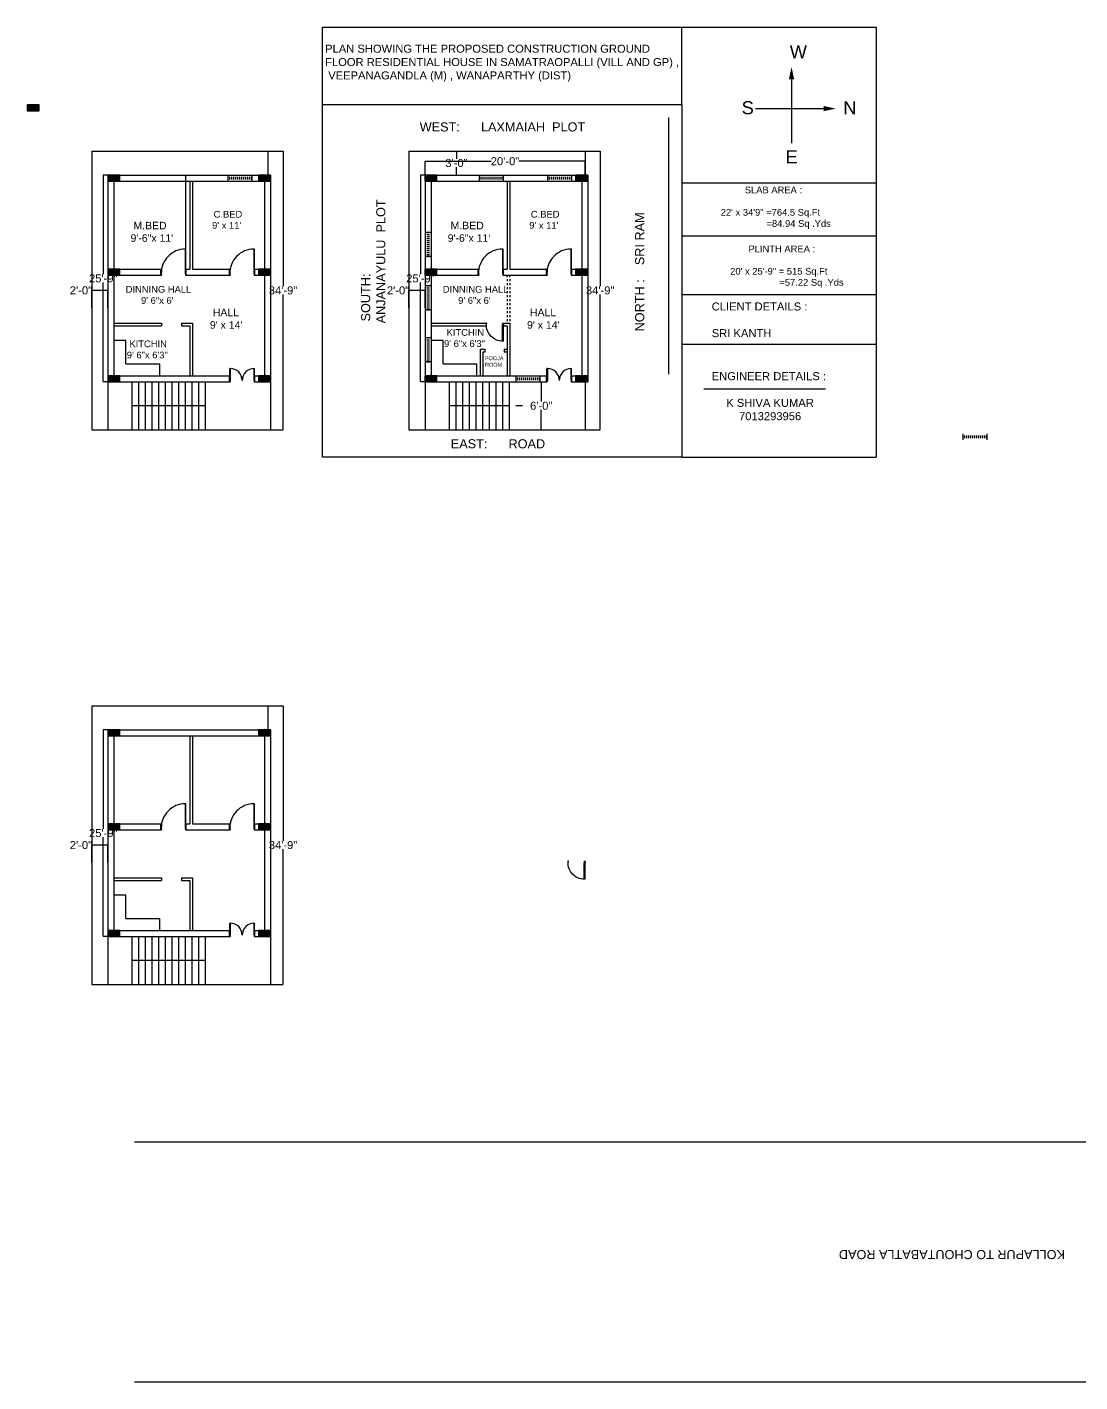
# Model space of a CAD drawing. Header units: inches. Extents: x -7493 to 22571, y -4428 to 5732.
# Drawn here: x -7493 to -5914, y -1029 to 1002 of the extents above; entities that cross this region are included whole.
import ezdxf

# ---------------------------------------------------------------- set-up
doc = ezdxf.new("R2010")
doc.units = ezdxf.units.IN
doc.header["$MEASUREMENT"] = 0
doc.styles.get("Standard").update_dxf_attribs({"font": 'arial.ttf'})
doc.dimstyles.get("Standard").update_dxf_attribs({"dimtxt": 12, "dimasz": 0.18, "dimexe": 0, "dimexo": 0.0625, "dimgap": 0.09, "dimtad": 0, "dimtih": 1, "dimtoh": 1, "dimdec": 0, "dimrnd": 3, "dimzin": 3, "dimdsep": 46, "dimlunit": 3, "dimtxsty": 'Standard', "dimcen": 0.09, "dimclrd": 4, "dimclrt": 1, "dimadec": 0, "dimazin": 0, "dimtfac": 1, "dimtdec": 0, "dimtofl": 0, "dimtmove": 0, "dimatfit": 3, "dimfxl": 1, "dimtolj": 1, "dimtzin": 0, "dimarcsym": 0})

# ---------------------------------------------------------------- blocks, each defined once
blk = doc.blocks.new('*D35')
at = {"color": 4, "lineweight": -2, "transparency": 16777216}
for p, q in [((-6920.5, 607.5), (-6920.7, 607.5)), ((-6896.7, 607.5), (-6920.4, 607.5))]:
    blk.add_line(p, q, dxfattribs=at)
at = {"color": 0, "lineweight": -2, "transparency": 16777216}
for p, q in [((-6920.5, 581.4), (-6920.5, 607.5)), ((-6896.5, 581.4), (-6896.5, 607.5))]:
    blk.add_line(p, q, dxfattribs=at)
at = {"color": 4, "transparency": 16777216}
for points in [[(-6920.4, 607.5), (-6920.4, 607.4), (-6920.5, 607.5)], [(-6896.7, 607.5), (-6896.7, 607.4), (-6896.5, 607.5)]]:
    blk.add_solid(points, dxfattribs=at)
at = {"layer": 'Defpoints', "color": 0, "transparency": 16777216}
for p in [(-6920.5, 607.5), (-6920.5, 581.3), (-6896.5, 581.3)]:
    blk.add_point(p, dxfattribs=at)
at = {"color": 1, "transparency": 16777216, "insert": (-6936.9, 607.5), "char_height": 12, "attachment_point": 5}
blk.add_mtext('\\A1;2\'-0"', dxfattribs=at)
blk = doc.blocks.new('2')
at = {"color": 4}
for p, q in [((5142.7, -693.2), (5124.7, -693.2)), ((5124.7, -693.7), (5124.7, -693.2)), ((5142.7, -693.7), (5124.7, -693.7)), ((5144.7, -692.7), (5142.7, -692.7)), ((5142.7, -692.7), (5142.7, -693.2)), ((5142.7, -693.2), (5143.7, -693.2)), ((5143.7, -693.2), (5143.7, -693.7)), ((5143.7, -693.7), (5144.7, -693.7)), ((5144.7, -693.7), (5144.7, -692.7)), ((5142.7, -729.6), (5124.7, -729.6)), ((5124.7, -729.6), (5124.7, -730.2)), ((5142.7, -730.2), (5124.7, -730.2)), ((5142.7, -730.7), (5142.7, -730.2)), ((5142.7, -730.2), (5143.7, -730.2)), ((5142.7, -730.2), (5143.2, -730.2)), ((5144.7, -730.7), (5142.7, -730.7)), ((5143.7, -730.2), (5143.7, -729.7)), ((5143.7, -729.7), (5144.7, -729.7)), ((5144.7, -729.7), (5144.7, -730.7))]:
    blk.add_line(p, q, dxfattribs=at)
for points in [[(5124.7, -693.7), (5142.7, -693.7), (5142.7, -693.2), (5124.7, -693.2)], [(5124.7, -729.6), (5142.7, -729.6), (5142.7, -730.2), (5124.7, -730.2)]]:
    blk.add_lwpolyline(points, dxfattribs=at)
for centre, start, end in [((5142.7, -693.7), 180, 270), ((5142.7, -729.6), 90, 180)]:
    blk.add_arc(centre, 18, start, end, dxfattribs=at)
blk = doc.blocks.new('new block')
at = {"color": 4}
for p, q in [((5074.4, -488.4), (5072.4, -488.4)), ((5072.4, -488.4), (5072.4, -488.9)), ((5072.4, -488.9), (5073.4, -488.9)), ((5073.4, -488.9), (5073.4, -489.4)), ((5073.4, -489.4), (5074.4, -489.4)), ((5074.4, -489.4), (5074.4, -488.4)), ((5072.4, -526.4), (5072.4, -525.9)), ((5072.4, -525.9), (5073.4, -525.9)), ((5074.4, -526.4), (5072.4, -526.4)), ((5073.4, -525.9), (5073.4, -525.4)), ((5073.4, -525.4), (5074.4, -525.4)), ((5074.4, -525.4), (5074.4, -526.4))]:
    blk.add_line(p, q, dxfattribs=at)
blk.add_lwpolyline([(5072.4, -488.9), (5035.4, -488.9), (5035.4, -489.9), (5072.4, -489.9)], close=True, dxfattribs=at)
blk.add_arc((5071.4, -489.9), 36, 179.9779, 271.5918, dxfattribs=at)
blk = doc.blocks.new('*D36')
at = {"color": 0, "lineweight": -2, "transparency": 16777216}
for p, q in [((-6896.6, 780.5), (-6903.4, 780.5)), ((-6896.6, 470.5), (-6903.4, 470.5))]:
    blk.add_line(p, q, dxfattribs=at)
at = {"color": 4, "lineweight": -2, "transparency": 16777216}
for p, q in [((-6903.4, 780.3), (-6903.4, 631.7)), ((-6903.4, 470.7), (-6903.4, 619.3))]:
    blk.add_line(p, q, dxfattribs=at)
at = {"color": 4, "transparency": 16777216}
for points in [[(-6903.5, 780.3), (-6903.4, 780.3), (-6903.4, 780.5)], [(-6903.5, 470.7), (-6903.4, 470.7), (-6903.4, 470.5)]]:
    blk.add_solid(points, dxfattribs=at)
at = {"layer": 'Defpoints', "color": 0, "transparency": 16777216}
for p in [(-6896.5, 780.5), (-6903.4, 470.5), (-6896.5, 470.5)]:
    blk.add_point(p, dxfattribs=at)
at = {"color": 1, "transparency": 16777216, "insert": (-6903.4, 625.5), "char_height": 12, "attachment_point": 5}
blk.add_mtext('\\A1;25\'-9"', dxfattribs=at)
blk = doc.blocks.new('column')
at = {"true_color": 0x991b1e}
h = blk.add_hatch(color=244, dxfattribs=at)
h.dxf.hatch_style = 1
h.paths.add_polyline_path([(133, 336.4), (124, 336.4), (124, 318.4), (133, 318.4)])
blk.add_lwpolyline([(133, 318.4), (133, 336.4), (124, 336.4), (124, 318.4)], close=True)
blk = doc.blocks.new('*D37')
at = {"color": 0, "lineweight": -2, "transparency": 16777216}
for p, q in [((-6656.5, 816.5), (-6633.8, 816.5)), ((-6656.5, 398.5), (-6633.8, 398.5))]:
    blk.add_line(p, q, dxfattribs=at)
at = {"color": 4, "lineweight": -2, "transparency": 16777216}
for p, q in [((-6633.8, 816.3), (-6633.8, 613.7)), ((-6633.8, 398.7), (-6633.8, 601.3))]:
    blk.add_line(p, q, dxfattribs=at)
at = {"color": 4, "transparency": 16777216}
for points in [[(-6633.8, 816.3), (-6633.8, 816.3), (-6633.8, 816.5)], [(-6633.8, 398.7), (-6633.8, 398.7), (-6633.8, 398.5)]]:
    blk.add_solid(points, dxfattribs=at)
at = {"layer": 'Defpoints', "color": 0, "transparency": 16777216}
for p in [(-6656.5, 816.5), (-6656.5, 398.5), (-6633.8, 398.5)]:
    blk.add_point(p, dxfattribs=at)
at = {"color": 1, "transparency": 16777216, "insert": (-6633.8, 607.5), "char_height": 12, "attachment_point": 5}
blk.add_mtext('\\A1;34\'-9"', dxfattribs=at)
blk = doc.blocks.new('*D38')
at = {"color": 4, "lineweight": -2, "transparency": 16777216}
for p, q in [((-7396.2, 607.5), (-7396.3, 607.5)), ((-7372.3, 607.5), (-7396, 607.5))]:
    blk.add_line(p, q, dxfattribs=at)
at = {"color": 0, "lineweight": -2, "transparency": 16777216}
for p, q in [((-7396.2, 581.4), (-7396.2, 607.5)), ((-7372.2, 581.4), (-7372.2, 607.5))]:
    blk.add_line(p, q, dxfattribs=at)
at = {"color": 4, "transparency": 16777216}
for points in [[(-7396, 607.5), (-7396, 607.4), (-7396.2, 607.5)], [(-7372.3, 607.5), (-7372.3, 607.4), (-7372.2, 607.5)]]:
    blk.add_solid(points, dxfattribs=at)
at = {"layer": 'Defpoints', "color": 0, "transparency": 16777216}
for p in [(-7396.2, 607.5), (-7396.2, 581.3), (-7372.2, 581.3)]:
    blk.add_point(p, dxfattribs=at)
at = {"color": 1, "transparency": 16777216, "insert": (-7412.5, 607.5), "char_height": 12, "attachment_point": 5}
blk.add_mtext('\\A1;2\'-0"', dxfattribs=at)
blk = doc.blocks.new('*D39')
at = {"color": 0, "lineweight": -2, "transparency": 16777216}
for p, q in [((-7372.2, 780.5), (-7379, 780.5)), ((-7372.2, 470.5), (-7379, 470.5))]:
    blk.add_line(p, q, dxfattribs=at)
at = {"color": 4, "lineweight": -2, "transparency": 16777216}
for p, q in [((-7379, 780.3), (-7379, 631.7)), ((-7379, 470.7), (-7379, 619.3))]:
    blk.add_line(p, q, dxfattribs=at)
at = {"color": 4, "transparency": 16777216}
for points in [[(-7379.1, 780.3), (-7379, 780.3), (-7379, 780.5)], [(-7379.1, 470.7), (-7379, 470.7), (-7379, 470.5)]]:
    blk.add_solid(points, dxfattribs=at)
at = {"layer": 'Defpoints', "color": 0, "transparency": 16777216}
for p in [(-7372.2, 780.5), (-7379, 470.5), (-7372.2, 470.5)]:
    blk.add_point(p, dxfattribs=at)
at = {"color": 1, "transparency": 16777216, "insert": (-7379, 625.5), "char_height": 12, "attachment_point": 5}
blk.add_mtext('\\A1;25\'-9"', dxfattribs=at)
blk = doc.blocks.new('*D40')
at = {"color": 0, "lineweight": -2, "transparency": 16777216}
for p, q in [((-7132.1, 816.5), (-7109.4, 816.5)), ((-7132.1, 398.5), (-7109.4, 398.5))]:
    blk.add_line(p, q, dxfattribs=at)
at = {"color": 4, "lineweight": -2, "transparency": 16777216}
for p, q in [((-7109.4, 816.3), (-7109.4, 613.7)), ((-7109.4, 398.7), (-7109.4, 601.3))]:
    blk.add_line(p, q, dxfattribs=at)
at = {"color": 4, "transparency": 16777216}
for points in [[(-7109.5, 816.3), (-7109.4, 816.3), (-7109.4, 816.5)], [(-7109.5, 398.7), (-7109.4, 398.7), (-7109.4, 398.5)]]:
    blk.add_solid(points, dxfattribs=at)
at = {"layer": 'Defpoints', "color": 0, "transparency": 16777216}
for p in [(-7132.2, 816.5), (-7132.2, 398.5), (-7109.4, 398.5)]:
    blk.add_point(p, dxfattribs=at)
at = {"color": 1, "transparency": 16777216, "insert": (-7109.4, 607.5), "char_height": 12, "attachment_point": 5}
blk.add_mtext('\\A1;34\'-9"', dxfattribs=at)
blk = doc.blocks.new('*D41')
at = {"color": 4, "lineweight": -2, "transparency": 16777216}
for p, q in [((-7396.2, -224.4), (-7396.3, -224.4)), ((-7372.3, -224.4), (-7396, -224.4))]:
    blk.add_line(p, q, dxfattribs=at)
at = {"color": 0, "lineweight": -2, "transparency": 16777216}
for p, q in [((-7396.2, -250.5), (-7396.2, -224.4)), ((-7372.2, -250.5), (-7372.2, -224.4))]:
    blk.add_line(p, q, dxfattribs=at)
at = {"color": 4, "transparency": 16777216}
for points in [[(-7396, -224.4), (-7396, -224.4), (-7396.2, -224.4)], [(-7372.3, -224.4), (-7372.3, -224.4), (-7372.2, -224.4)]]:
    blk.add_solid(points, dxfattribs=at)
at = {"layer": 'Defpoints', "color": 0, "transparency": 16777216}
for p in [(-7396.2, -224.4), (-7396.2, -250.5), (-7372.2, -250.5)]:
    blk.add_point(p, dxfattribs=at)
at = {"color": 1, "transparency": 16777216, "insert": (-7412.5, -224.4), "char_height": 12, "attachment_point": 5}
blk.add_mtext('\\A1;2\'-0"', dxfattribs=at)
blk = doc.blocks.new('*D42')
at = {"color": 0, "lineweight": -2, "transparency": 16777216}
for p, q in [((-7372.2, -51.4), (-7379, -51.4)), ((-7372.2, -361.4), (-7379, -361.4))]:
    blk.add_line(p, q, dxfattribs=at)
at = {"color": 4, "lineweight": -2, "transparency": 16777216}
for p, q in [((-7379, -51.6), (-7379, -200.2)), ((-7379, -361.2), (-7379, -212.6))]:
    blk.add_line(p, q, dxfattribs=at)
at = {"color": 4, "transparency": 16777216}
for points in [[(-7379.1, -51.6), (-7379, -51.6), (-7379, -51.4)], [(-7379.1, -361.2), (-7379, -361.2), (-7379, -361.4)]]:
    blk.add_solid(points, dxfattribs=at)
at = {"layer": 'Defpoints', "color": 0, "transparency": 16777216}
for p in [(-7372.2, -51.4), (-7379, -361.4), (-7372.2, -361.4)]:
    blk.add_point(p, dxfattribs=at)
at = {"color": 1, "transparency": 16777216, "insert": (-7379, -206.4), "char_height": 12, "attachment_point": 5}
blk.add_mtext('\\A1;25\'-9"', dxfattribs=at)
blk = doc.blocks.new('*D43')
at = {"color": 0, "lineweight": -2, "transparency": 16777216}
for p, q in [((-7132.1, -15.4), (-7109.4, -15.4)), ((-7132.1, -433.4), (-7109.4, -433.4))]:
    blk.add_line(p, q, dxfattribs=at)
at = {"color": 4, "lineweight": -2, "transparency": 16777216}
for p, q in [((-7109.4, -15.6), (-7109.4, -218.2)), ((-7109.4, -433.2), (-7109.4, -230.6))]:
    blk.add_line(p, q, dxfattribs=at)
at = {"color": 4, "transparency": 16777216}
for points in [[(-7109.5, -15.6), (-7109.4, -15.6), (-7109.4, -15.4)], [(-7109.5, -433.2), (-7109.4, -433.2), (-7109.4, -433.4)]]:
    blk.add_solid(points, dxfattribs=at)
at = {"layer": 'Defpoints', "color": 0, "transparency": 16777216}
for p in [(-7132.2, -15.4), (-7132.2, -433.4), (-7109.4, -433.4)]:
    blk.add_point(p, dxfattribs=at)
at = {"color": 1, "transparency": 16777216, "insert": (-7109.4, -224.4), "char_height": 12, "attachment_point": 5}
blk.add_mtext('\\A1;34\'-9"', dxfattribs=at)
blk = doc.blocks.new('4')
at = {"color": 4}
for p, q in [((5454.5, -549.1), (5454.5, -547.1)), ((5454.5, -547.1), (5455, -547.1)), ((5455, -547.1), (5455, -548.1)), ((5455, -548.1), (5455.5, -548.1)), ((5455.5, -548.1), (5455.5, -549.1)), ((5480, -548.1), (5479.5, -548.1)), ((5479.5, -548.1), (5479.5, -549.1)), ((5480.5, -547.1), (5480, -547.1)), ((5480, -547.1), (5480, -548.1)), ((5480.5, -549.1), (5480.5, -547.1)), ((5455.5, -549.1), (5454.5, -549.1)), ((5479.5, -549.1), (5480.5, -549.1))]:
    blk.add_line(p, q, dxfattribs=at)
blk.add_lwpolyline([(5480, -547.1), (5480, -522.1), (5479, -522.1), (5479, -547.1)], close=True, dxfattribs=at)
blk.add_arc((5479, -546.1), 24, 89.9502, 182.388, dxfattribs=at)
blk = doc.blocks.new('*D44')
at = {"color": 0, "lineweight": -2, "transparency": 16777216}
for p, q in [((-6896.5, 780.5), (-6896.5, 801.2)), ((-6656.5, 780.5), (-6656.5, 801.2))]:
    blk.add_line(p, q, dxfattribs=at)
at = {"color": 4, "lineweight": -2, "transparency": 16777216}
for p, q in [((-6896.4, 801.2), (-6797.4, 801.2)), ((-6656.7, 801.2), (-6755.7, 801.2))]:
    blk.add_line(p, q, dxfattribs=at)
at = {"color": 4, "transparency": 16777216}
for points in [[(-6896.4, 801.2), (-6896.4, 801.2), (-6896.5, 801.2)], [(-6656.7, 801.2), (-6656.7, 801.2), (-6656.5, 801.2)]]:
    blk.add_solid(points, dxfattribs=at)
at = {"layer": 'Defpoints', "color": 0, "transparency": 16777216}
for p in [(-6896.5, 801.2), (-6896.5, 780.5), (-6656.5, 780.5)]:
    blk.add_point(p, dxfattribs=at)
at = {"color": 1, "transparency": 16777216, "insert": (-6776.5, 801.2), "char_height": 12, "attachment_point": 5}
blk.add_mtext('\\A1;20\'-0"', dxfattribs=at)
blk = doc.blocks.new('*D45')
at = {"color": 0, "lineweight": -2, "transparency": 16777216}
for p, q in [((-6849.4, 816.5), (-6849.3, 816.5)), ((-6849.4, 780.5), (-6849.3, 780.5))]:
    blk.add_line(p, q, dxfattribs=at)
at = {"color": 4, "lineweight": -2, "transparency": 16777216}
for p, q in [((-6849.3, 816.3), (-6849.3, 804.7)), ((-6849.3, 780.7), (-6849.3, 792.3))]:
    blk.add_line(p, q, dxfattribs=at)
at = {"color": 4, "transparency": 16777216}
for points in [[(-6849.3, 816.3), (-6849.3, 816.3), (-6849.3, 816.5)], [(-6849.3, 780.7), (-6849.3, 780.7), (-6849.3, 780.5)]]:
    blk.add_solid(points, dxfattribs=at)
at = {"layer": 'Defpoints', "color": 0, "transparency": 16777216}
for p in [(-6849.3, 816.5), (-6849.3, 816.5), (-6849.3, 780.5)]:
    blk.add_point(p, dxfattribs=at)
at = {"color": 1, "transparency": 16777216, "insert": (-6849.3, 798.5), "char_height": 12, "attachment_point": 5}
blk.add_mtext('\\A1;3\'-0"', dxfattribs=at)
blk = doc.blocks.new('*D46')
at = {"color": 0, "lineweight": -2, "transparency": 16777216}
for p, q in [((-6736, 470.5), (-6722.2, 470.5)), ((-6736, 398.5), (-6722.2, 398.5))]:
    blk.add_line(p, q, dxfattribs=at)
at = {"color": 4, "lineweight": -2, "transparency": 16777216}
for p, q in [((-6722.2, 470.3), (-6722.2, 440.7)), ((-6722.2, 398.7), (-6722.2, 428.3))]:
    blk.add_line(p, q, dxfattribs=at)
at = {"color": 4, "transparency": 16777216}
for points in [[(-6722.2, 470.3), (-6722.1, 470.3), (-6722.2, 470.5)], [(-6722.2, 398.7), (-6722.1, 398.7), (-6722.2, 398.5)]]:
    blk.add_solid(points, dxfattribs=at)
at = {"layer": 'Defpoints', "color": 0, "transparency": 16777216}
for p in [(-6736, 470.5), (-6736, 398.5), (-6722.2, 398.5)]:
    blk.add_point(p, dxfattribs=at)
at = {"color": 1, "transparency": 16777216, "insert": (-6722.2, 434.5), "char_height": 12, "attachment_point": 5}
blk.add_mtext('\\A1;6\'-0"', dxfattribs=at)

msp = doc.modelspace()

# ---------------------------------------------------------------- hatches: boundary and pattern name
h = msp.add_hatch(color=2)
h.dxf.hatch_style = 1
h.paths.add_polyline_path([(-7189.1, 778), (-7192.1, 778), (-7192.1, 774), (-7189.1, 774)])
h.paths.add_polyline_path([(-7156.1, 778), (-7159.1, 778), (-7159.1, 774), (-7156.1, 774)])
h = msp.add_hatch(color=2)
h.dxf.hatch_style = 1
h.paths.add_polyline_path([(-6812.4, 778), (-6815.4, 778), (-6815.4, 774), (-6812.4, 774)])
h.paths.add_polyline_path([(-6779.4, 778), (-6782.4, 778), (-6782.4, 774), (-6779.4, 774)])
h = msp.add_hatch(color=2)
h.dxf.hatch_style = 1
h.paths.add_polyline_path([(-6709.6, 778), (-6712.6, 778), (-6712.6, 774), (-6709.6, 774)])
h.paths.add_polyline_path([(-6676.6, 778), (-6679.6, 778), (-6679.6, 774), (-6676.6, 774)])
h = msp.add_hatch(color=2)
h.dxf.hatch_style = 1
h.paths.add_polyline_path([(-6890, 691.5), (-6890, 694.5), (-6894, 694.5), (-6894, 691.5)])
h.paths.add_polyline_path([(-6890, 658.5), (-6890, 661.5), (-6894, 661.5), (-6894, 658.5)])
h = msp.add_hatch(color=2)
h.dxf.hatch_style = 1
h.paths.add_polyline_path([(-6890, 611.2), (-6890, 614.2), (-6894, 614.2), (-6894, 611.2)])
h.paths.add_polyline_path([(-6890, 578.2), (-6890, 581.2), (-6894, 581.2), (-6894, 578.2)])
h = msp.add_hatch(color=2)
h.dxf.hatch_style = 1
h.paths.add_polyline_path([(-6890, 533.3), (-6890, 536.3), (-6894, 536.3), (-6894, 533.3)])
h.paths.add_polyline_path([(-6890, 500.3), (-6890, 503.3), (-6894, 503.3), (-6894, 500.3)])
h = msp.add_hatch(color=2)
h.dxf.hatch_style = 1
h.paths.add_polyline_path([(-6757.1, 477), (-6760.1, 477), (-6760.1, 473), (-6757.1, 473)])
h.paths.add_polyline_path([(-6724.1, 477), (-6727.1, 477), (-6727.1, 473), (-6724.1, 473)])
h = msp.add_hatch(color=2)
h.dxf.hatch_style = 1
h.paths.add_polyline_path([(-6086.9, 390.1), (-6089.9, 390.1), (-6089.9, 386.1), (-6086.9, 386.1)])
h.paths.add_polyline_path([(-6053.9, 390.1), (-6056.9, 390.1), (-6056.9, 386.1), (-6053.9, 386.1)])

# ---------------------------------------------------------------- linework, layer by layer
for p, q in [((-7050.4, 885.6), (-7050.4, 1002.4)), ((-7050.4, 1002.4), (-6219.8, 1002.4)), ((-6511.4, 885.6), (-6511.4, 1002.4)), ((-6219.8, 1002.4), (-6219.8, 357.4)), ((-7050.4, 357.4), (-7050.4, 885.6)), ((-6511.4, 885.6), (-7050.4, 885.6)), ((-6511.4, 885.6), (-6511.4, 357.4)), ((-6531.4, 867), (-6531.4, 481.9)), ((-7396.2, 816.5), (-7396.2, 398.5)), ((-7396.2, 816.5), (-7132.2, 816.5)), ((-7132.2, 816.5), (-7132.2, 780.5)), ((-6920.5, 816.5), (-6920.5, 398.5)), ((-6920.5, 816.5), (-6656.5, 816.5)), ((-6656.5, 816.5), (-6656.5, 780.5)), ((-7372.2, 780.5), (-7372.2, 470.5)), ((-7372.2, 780.5), (-7128.2, 780.5)), ((-7255, 639.5), (-7255, 780.5)), ((-7192.1, 780.5), (-7192.1, 771.5)), ((-7189.1, 774), (-7189.1, 778)), ((-7186.1, 774), (-7186.1, 778)), ((-7183.1, 774), (-7183.1, 778)), ((-7180.1, 774), (-7180.1, 778)), ((-7177.1, 774), (-7177.1, 778)), ((-7174.1, 774), (-7174.1, 778)), ((-7171.1, 774), (-7171.1, 778)), ((-7168.1, 774), (-7168.1, 778)), ((-7165.1, 774), (-7165.1, 778)), ((-7162.1, 774), (-7162.1, 778)), ((-7159.1, 774), (-7159.1, 778)), ((-7156.1, 780.5), (-7156.1, 771.5)), ((-7156.1, 774), (-7156.1, 778)), ((-7128.2, 780.5), (-7128.2, 398.5)), ((-6896.5, 780.5), (-6896.5, 470.5)), ((-6896.5, 780.5), (-6652.5, 780.5)), ((-6815.4, 780.5), (-6815.4, 771.5)), ((-6812.4, 774), (-6812.4, 778)), ((-6809.4, 774), (-6809.4, 778)), ((-6806.4, 774), (-6806.4, 778)), ((-6803.4, 774), (-6803.4, 778)), ((-6800.4, 774), (-6800.4, 778)), ((-6797.4, 774), (-6797.4, 778)), ((-6794.4, 774), (-6794.4, 778)), ((-6791.4, 774), (-6791.4, 778)), ((-6788.4, 774), (-6788.4, 778)), ((-6785.4, 774), (-6785.4, 778)), ((-6782.4, 774), (-6782.4, 778)), ((-6779.4, 780.5), (-6779.4, 771.5)), ((-6779.4, 774), (-6779.4, 778)), ((-6712.6, 780.5), (-6712.6, 771.5)), ((-6709.6, 774), (-6709.6, 778)), ((-6706.6, 774), (-6706.6, 778)), ((-6703.6, 774), (-6703.6, 778)), ((-6700.6, 774), (-6700.6, 778)), ((-6697.6, 774), (-6697.6, 778)), ((-6694.6, 774), (-6694.6, 778)), ((-6691.6, 774), (-6691.6, 778)), ((-6688.6, 774), (-6688.6, 778)), ((-6685.6, 774), (-6685.6, 778)), ((-6682.6, 774), (-6682.6, 778)), ((-6679.6, 774), (-6679.6, 778)), ((-6676.6, 780.5), (-6676.6, 771.5)), ((-6676.6, 774), (-6676.6, 778)), ((-6652.5, 780.5), (-6652.5, 470.5)), ((-7363.2, 771.5), (-7363.2, 470.5)), ((-7363.2, 771.5), (-7128.2, 771.5)), ((-7249.2, 771.5), (-7249.2, 639.5)), ((-7245.2, 771.5), (-7245.2, 639.5)), ((-7137.2, 771.5), (-7137.2, 479.5)), ((-6887.5, 771.5), (-6887.5, 470.5)), ((-6887.5, 771.5), (-6652.5, 771.5)), ((-6773.5, 771.5), (-6773.5, 639.5)), ((-6769.5, 771.5), (-6769.5, 639.5)), ((-6661.5, 771.5), (-6661.5, 479.5)), ((-6511.4, 769.1), (-6219.8, 769.1)), ((-6887.5, 694.5), (-6896.5, 694.5)), ((-6894, 691.5), (-6890, 691.5)), ((-6894, 688.5), (-6890, 688.5)), ((-6894, 685.5), (-6890, 685.5)), ((-6894, 682.5), (-6890, 682.5)), ((-6894, 679.5), (-6890, 679.5)), ((-6894, 676.5), (-6890, 676.5)), ((-6894, 673.5), (-6890, 673.5)), ((-6511.4, 689.2), (-6219.8, 689.2)), ((-6887.5, 658.5), (-6896.5, 658.5)), ((-6894, 670.5), (-6890, 670.5)), ((-6894, 667.5), (-6890, 667.5)), ((-6894, 664.5), (-6890, 664.5)), ((-6894, 661.5), (-6890, 661.5)), ((-6894, 658.5), (-6890, 658.5)), ((-7363.2, 639.5), (-7292.5, 639.5)), ((-7363.2, 630.5), (-7291.5, 630.5)), ((-7292.5, 630.5), (-7292.5, 639.5)), ((-7255.5, 630.5), (-7188.7, 630.5)), ((-7254.5, 639.5), (-7249.2, 639.5)), ((-7254.5, 630.5), (-7254.5, 639.5)), ((-7245.2, 647.5), (-7245.2, 643.4)), ((-7245.2, 639.5), (-7189.7, 639.5)), ((-7189.7, 630.5), (-7189.7, 639.5)), ((-7152.7, 630.5), (-7137.2, 630.5)), ((-7151.7, 639.5), (-7137.2, 639.5)), ((-7151.7, 630.5), (-7151.7, 639.5)), ((-6887.5, 639.5), (-6816.9, 639.5)), ((-6887.5, 630.5), (-6815.9, 630.5)), ((-6816.9, 630.5), (-6816.9, 639.5)), ((-6779.9, 630.5), (-6713.1, 630.5)), ((-6778.9, 639.5), (-6773.5, 639.5)), ((-6778.9, 630.5), (-6778.9, 639.5)), ((-6769.5, 647.5), (-6769.5, 643.4)), ((-6769.5, 639.5), (-6714.1, 639.5)), ((-6714.1, 630.5), (-6714.1, 639.5)), ((-6677.1, 630.5), (-6661.5, 630.5)), ((-6676.1, 639.5), (-6661.5, 639.5)), ((-6676.1, 630.5), (-6676.1, 639.5)), ((-6887.5, 614.2), (-6896.5, 614.2)), ((-6894, 611.2), (-6890, 611.2)), ((-6894, 608.2), (-6890, 608.2)), ((-6894, 605.2), (-6890, 605.2)), ((-6894, 602.2), (-6890, 602.2)), ((-6894, 599.2), (-6890, 599.2)), ((-6894, 596.2), (-6890, 596.2)), ((-6894, 593.2), (-6890, 593.2)), ((-6894, 590.2), (-6890, 590.2)), ((-6511.4, 601.3), (-6219.8, 601.3)), ((-6887.5, 578.2), (-6896.5, 578.2)), ((-6894, 587.2), (-6890, 587.2)), ((-6894, 584.2), (-6890, 584.2)), ((-6894, 581.2), (-6890, 581.2)), ((-6894, 578.2), (-6890, 578.2)), ((-7363.2, 558.5), (-7291.5, 558.5)), ((-7363.2, 554.5), (-7291.5, 554.5)), ((-7291.5, 558.5), (-7291.5, 554.5)), ((-7261.6, 558.5), (-7245.2, 558.5)), ((-7261.6, 558.5), (-7261.6, 554.5)), ((-7261.6, 554.5), (-7249.2, 554.5)), ((-7249.2, 554.5), (-7249.2, 543.5)), ((-7249.2, 554.5), (-7249.2, 479.5)), ((-7245.2, 558.5), (-7245.2, 479.5)), ((-6887.5, 558.5), (-6804.9, 558.5)), ((-6887.5, 554.5), (-6804.9, 554.5)), ((-6804.9, 558.5), (-6804.9, 554.5)), ((-6779.9, 558.5), (-6769.5, 558.5)), ((-6778.9, 558.5), (-6778.9, 554.5)), ((-6778.9, 554.5), (-6773.5, 554.5)), ((-6773.5, 554.5), (-6773.5, 543.5)), ((-6773.5, 554.5), (-6773.5, 479.5)), ((-6769.5, 558.5), (-6769.5, 479.5)), ((-7345.2, 532.4), (-7363.2, 532.4)), ((-7345.2, 497.5), (-7345.2, 532.4)), ((-6887.5, 536.3), (-6896.5, 536.3)), ((-6894, 533.3), (-6890, 533.3)), ((-6894, 530.3), (-6890, 530.3)), ((-6869.5, 532.4), (-6887.5, 532.4)), ((-6869.5, 497.5), (-6869.5, 532.4)), ((-6894, 527.3), (-6890, 527.3)), ((-6894, 524.3), (-6890, 524.3)), ((-6894, 521.3), (-6890, 521.3)), ((-6894, 518.3), (-6890, 518.3)), ((-6894, 515.3), (-6890, 515.3)), ((-6894, 512.3), (-6890, 512.3)), ((-6894, 509.3), (-6890, 509.3)), ((-6813.5, 479.5), (-6813.5, 519.5)), ((-6813.5, 519.5), (-6806.5, 519.5)), ((-6809.5, 479.5), (-6809.5, 515.5)), ((-6809.5, 515.5), (-6806.5, 515.5)), ((-6806.5, 515.5), (-6806.5, 519.5)), ((-6778, 519.5), (-6773.5, 519.5)), ((-6778, 519.5), (-6778, 515.5)), ((-6778, 515.5), (-6773.5, 515.5)), ((-6511.4, 527), (-6219.8, 527)), ((-7345.2, 497.5), (-7294.8, 497.5)), ((-7294.8, 497.5), (-7294.8, 479.5)), ((-6887.5, 500.3), (-6896.5, 500.3)), ((-6894, 506.3), (-6890, 506.3)), ((-6894, 503.3), (-6890, 503.3)), ((-6894, 500.3), (-6890, 500.3)), ((-6869.5, 497.5), (-6819.2, 497.5)), ((-6819.2, 497.5), (-6819.2, 479.5)), ((-7372.2, 470.5), (-7188.7, 470.5)), ((-7372.2, 470.5), (-7372.2, 398.5)), ((-7363.2, 479.5), (-7189.7, 479.5)), ((-7336.2, 470.5), (-7336.2, 398.5)), ((-7326.2, 470.5), (-7326.2, 398.5)), ((-7316.2, 470.5), (-7316.2, 398.5)), ((-7306.2, 470.5), (-7306.2, 398.5)), ((-7296.2, 470.5), (-7296.2, 398.5)), ((-7286.2, 470.5), (-7286.2, 398.5)), ((-7276.2, 470.5), (-7276.2, 398.5)), ((-7266.2, 470.5), (-7266.2, 398.5)), ((-7256.2, 470.5), (-7256.2, 398.5)), ((-7246.2, 470.5), (-7246.2, 398.5)), ((-7236.2, 470.5), (-7236.2, 398.5)), ((-7226.2, 470.5), (-7226.2, 398.5)), ((-7189.7, 470.5), (-7189.7, 479.5)), ((-7152.7, 470.5), (-7128.2, 470.5)), ((-7151.7, 479.5), (-7128.2, 479.5)), ((-7151.7, 470.5), (-7151.7, 479.5)), ((-6896.5, 470.5), (-6713.1, 470.5)), ((-6896.5, 470.5), (-6896.5, 398.5)), ((-6887.5, 479.5), (-6714.1, 479.5)), ((-6860.5, 470.5), (-6860.5, 398.5)), ((-6850.5, 470.5), (-6850.5, 398.5)), ((-6840.5, 470.5), (-6840.5, 398.5)), ((-6830.5, 470.5), (-6830.5, 398.5)), ((-6820.5, 470.5), (-6820.5, 398.5)), ((-6810.5, 470.5), (-6810.5, 398.5)), ((-6800.5, 470.5), (-6800.5, 398.5)), ((-6790.5, 470.5), (-6790.5, 398.5)), ((-6780.5, 470.5), (-6780.5, 398.5)), ((-6770.5, 470.5), (-6770.5, 398.5)), ((-6760.1, 479.5), (-6760.1, 470.5)), ((-6757.1, 473), (-6757.1, 477)), ((-6754.1, 473), (-6754.1, 477)), ((-6751.1, 473), (-6751.1, 477)), ((-6748.1, 473), (-6748.1, 477)), ((-6745.1, 473), (-6745.1, 477)), ((-6742.1, 473), (-6742.1, 477)), ((-6739.1, 473), (-6739.1, 477)), ((-6736.1, 473), (-6736.1, 477)), ((-6733.1, 473), (-6733.1, 477)), ((-6730.1, 473), (-6730.1, 477)), ((-6727.1, 473), (-6727.1, 477)), ((-6724.1, 479.5), (-6724.1, 470.5)), ((-6724.1, 473), (-6724.1, 477)), ((-6714.1, 470.5), (-6714.1, 479.5)), ((-6677.1, 470.5), (-6652.5, 470.5)), ((-6676.1, 479.5), (-6652.5, 479.5)), ((-6676.1, 470.5), (-6676.1, 479.5)), ((-6656.5, 470.5), (-6656.5, 398.5)), ((-6478.3, 459.8), (-6295.8, 459.8)), ((-7226.2, 434.5), (-7336.2, 434.5)), ((-6770.5, 434.5), (-6860.5, 434.5)), ((-6750.5, 434.5), (-6760.5, 434.5)), ((-7396.2, 398.5), (-7128.2, 398.5)), ((-6920.5, 398.5), (-6652.5, 398.5)), ((-6089.9, 392.6), (-6089.9, 383.6)), ((-6086.9, 386.1), (-6086.9, 390.1)), ((-6083.9, 386.1), (-6083.9, 390.1)), ((-6080.9, 386.1), (-6080.9, 390.1)), ((-6077.9, 386.1), (-6077.9, 390.1)), ((-6074.9, 386.1), (-6074.9, 390.1)), ((-6071.9, 386.1), (-6071.9, 390.1)), ((-6068.9, 386.1), (-6068.9, 390.1)), ((-6065.9, 386.1), (-6065.9, 390.1)), ((-6062.9, 386.1), (-6062.9, 390.1)), ((-6059.9, 386.1), (-6059.9, 390.1)), ((-6056.9, 386.1), (-6056.9, 390.1)), ((-6053.9, 392.6), (-6053.9, 383.6)), ((-6053.9, 386.1), (-6053.9, 390.1)), ((-6511.4, 357.4), (-7050.4, 357.4)), ((-6511.4, 357.4), (-6219.8, 357.4)), ((-7396.2, -15.4), (-7396.2, -433.4)), ((-7396.2, -15.4), (-7132.2, -15.4)), ((-7132.2, -15.4), (-7132.2, -51.4)), ((-7372.2, -51.4), (-7372.2, -361.4)), ((-7372.2, -51.4), (-7128.2, -51.4)), ((-7363.2, -60.4), (-7363.2, -361.4)), ((-7363.2, -60.4), (-7128.2, -60.4)), ((-7249.2, -60.4), (-7249.2, -192.4)), ((-7245.2, -60.4), (-7245.2, -192.4)), ((-7137.2, -60.4), (-7137.2, -352.4)), ((-7128.2, -51.4), (-7128.2, -433.4)), ((-7363.2, -192.4), (-7292.5, -192.4)), ((-7363.2, -201.4), (-7291.5, -201.4)), ((-7292.5, -201.4), (-7292.5, -192.4)), ((-7255.5, -201.4), (-7188.7, -201.4)), ((-7254.5, -192.4), (-7249.2, -192.4)), ((-7254.5, -201.4), (-7254.5, -192.4)), ((-7245.2, -184.4), (-7245.2, -188.5)), ((-7245.2, -192.4), (-7189.7, -192.4)), ((-7189.7, -201.4), (-7189.7, -192.4)), ((-7152.7, -201.4), (-7137.2, -201.4)), ((-7151.7, -192.4), (-7137.2, -192.4)), ((-7151.7, -201.4), (-7151.7, -192.4)), ((-7363.2, -273.4), (-7291.5, -273.4)), ((-7363.2, -277.4), (-7291.5, -277.4)), ((-7291.5, -273.4), (-7291.5, -277.4)), ((-7261.6, -273.4), (-7245.2, -273.4)), ((-7261.6, -273.4), (-7261.6, -277.4)), ((-7261.6, -277.4), (-7249.2, -277.4)), ((-7249.2, -277.4), (-7249.2, -288.4)), ((-7249.2, -277.4), (-7249.2, -352.4)), ((-7245.2, -273.4), (-7245.2, -352.4)), ((-7345.2, -299.5), (-7363.2, -299.5)), ((-7345.2, -334.4), (-7345.2, -299.5)), ((-7345.2, -334.4), (-7294.8, -334.4)), ((-7294.8, -334.4), (-7294.8, -352.4)), ((-7372.2, -361.4), (-7188.7, -361.4)), ((-7372.2, -361.4), (-7372.2, -433.4)), ((-7363.2, -352.4), (-7189.7, -352.4)), ((-7336.2, -361.4), (-7336.2, -433.4)), ((-7326.2, -361.4), (-7326.2, -433.4)), ((-7316.2, -361.4), (-7316.2, -433.4)), ((-7306.2, -361.4), (-7306.2, -433.4)), ((-7296.2, -361.4), (-7296.2, -433.4)), ((-7286.2, -361.4), (-7286.2, -433.4)), ((-7276.2, -361.4), (-7276.2, -433.4)), ((-7266.2, -361.4), (-7266.2, -433.4)), ((-7256.2, -361.4), (-7256.2, -433.4)), ((-7246.2, -361.4), (-7246.2, -433.4)), ((-7236.2, -361.4), (-7236.2, -433.4)), ((-7226.2, -361.4), (-7226.2, -433.4)), ((-7189.7, -361.4), (-7189.7, -352.4)), ((-7152.7, -361.4), (-7128.2, -361.4)), ((-7151.7, -352.4), (-7128.2, -352.4)), ((-7151.7, -361.4), (-7151.7, -352.4)), ((-7226.2, -397.4), (-7336.2, -397.4)), ((-7396.2, -433.4), (-7128.2, -433.4)), ((-7332.1, -669.5), (-4716.9, -669.5)), ((-7332.1, -1029.5), (-4716.9, -1029.5))]:
    msp.add_line(p, q)
at = {"color": 217, "true_color": 0x93278f}
for p, q in [((-6773.5, 627.5), (-6773.5, 630.5)), ((-6769.5, 627.5), (-6769.5, 630.5)), ((-6773.5, 624.5), (-6773.5, 621.5)), ((-6773.5, 618.5), (-6773.5, 615.5)), ((-6773.5, 612.5), (-6773.5, 609.5)), ((-6769.5, 624.5), (-6769.5, 621.5)), ((-6769.5, 618.5), (-6769.5, 615.5)), ((-6769.5, 612.5), (-6769.5, 609.5)), ((-6773.5, 606.5), (-6773.5, 603.5)), ((-6773.5, 600.5), (-6773.5, 597.5)), ((-6773.5, 594.5), (-6773.5, 591.5)), ((-6769.5, 606.5), (-6769.5, 603.5)), ((-6769.5, 600.5), (-6769.5, 597.5)), ((-6769.5, 594.5), (-6769.5, 591.5)), ((-6773.5, 588.5), (-6773.5, 585.5)), ((-6773.5, 582.5), (-6773.5, 579.5)), ((-6773.5, 576.5), (-6773.5, 573.5)), ((-6773.5, 570.5), (-6773.5, 567.5)), ((-6769.5, 588.5), (-6769.5, 585.5)), ((-6769.5, 582.5), (-6769.5, 579.5)), ((-6769.5, 576.5), (-6769.5, 573.5)), ((-6769.5, 570.5), (-6769.5, 567.5)), ((-6773.5, 564.5), (-6773.5, 561.5)), ((-6769.5, 564.5), (-6769.5, 561.5))]:
    msp.add_line(p, q, dxfattribs=at)
for points in [[(-6346.8, 924.2, 8, 0, 0), (-6346.8, 942.4, 0, 0, 0)], [(-6346.8, 828.2, 2, 2, 0), (-6346.8, 924.2, 6, 0, 0)], [(-6401.2, 880.2, 2, 2, 0), (-6298.8, 880.2, 6, 0, 0)], [(-6298.8, 880.2, 8, 0, 0), (-6280.6, 880.2, 0, 0, 0)]]:
    msp.add_lwpolyline(points, format="xyseb")

# ---------------------------------------------------------------- block references
at = {"rotation": 270}
for name, p in [('column', (-7811.6, 1009.6)), ('column', (-7690.6, 904.5)), ('column', (-7464.6, 904.5)), ('column', (-7215, 904.5)), ('column', (-6989, 904.5)), ('column', (-7690.6, 763.5)), ('column', (-7464.6, 763.5)), ('column', (-7215, 763.5)), ('column', (-6989, 763.5)), ('2', (-6459, 5615.2)), ('2', (-5983.4, 5615.2)), ('column', (-7690.6, 603.5)), ('column', (-7464.6, 603.5)), ('column', (-7215, 603.5)), ('column', (-6989, 603.5)), ('column', (-7690.6, 72.6)), ('column', (-7464.6, 72.6)), ('column', (-7690.6, -68.4)), ('column', (-7464.6, -68.4)), ('2', (-6459, 4783.3)), ('column', (-7690.6, -228.4)), ('column', (-7464.6, -228.4))]:
    msp.add_blockref(name, p, dxfattribs=at)
at = {"color": 4, "rotation": 270}
for p in [(-6766.1, 5704.9), (-6663.3, 5704.9), (-6290.5, 5704.9), (-6187.7, 5704.9), (-6766.1, 4873), (-6663.3, 4873)]:
    msp.add_blockref('new block', p, dxfattribs=at)
at = {"xscale": -1, "rotation": 180}
for p in [(-12259.4, 9.4), (-12137, -797.5)]:
    msp.add_blockref('4', p, dxfattribs=at)

# ---------------------------------------------------------------- texts
for s, p in [('W', (-6349.5, 955.7)), ('S', (-6421.6, 871.8)), ('N', (-6269.3, 871.6)), ('E', (-6355.9, 798.1))]:
    msp.add_text(s, height=19.6).set_placement(p)
at = {"attachment_point": 1}
for s, width, gutter_width, heights, insert, char_height in [('{\\C9;\\c13081809;PLAN SHOWING THE PROPOSED CONSTRUCTION GROUND \\PFLOOR RESIDENTIAL HOUSE IN \\C242;\\c2564301;SAMATRAOPALLI \\C215;\\c10507177;(VILL AND GP) \\C9;\\c13081809;,\\P VEEPANAGANDLA (M) , WANAPARTHY (DIST)}', 1047.685, 1, [68], (-7046.3, 976), 12), ('\\pi11.56525;WEST:      LAXMAIAH  PLOT', 270.731, 1.85, [0], (-6916, 859.5), 13.607), ('\\pi46.62955;      SLAB AREA :\\P\\pi100.67415;\\P\\pi18.42043;    22\' x 34\'9" =764.5 Sq.Ft\\P\\pi1.36942;^I                =84.94 Sq .Yds', 201.348, 1.85, [74.9], (-6487, 763.2), 10.057), ("\\pi12.31273;      C.BED\\P\\pi13.87;     9' x 11'", 90.236, 1.85, [0], (-7249.2, 726.8), 10.057), ("\\pi12.31273;      C.BED\\P\\pi13.87;     9' x 11'", 90.236, 1.85, [0], (-6773.5, 726.8), 10.057), ('   M.BED\\P  9\'-6"x 11\'', 72.496, 1.85, [0], (-7346.8, 710.4), 11.24), ('   M.BED\\P  9\'-6"x 11\'', 72.496, 1.85, [0], (-6871.2, 710.4), 11.24), ('\\pi50.70328;      PLINTH AREA :\\P\\pi111.76585;\\P\\pi31.07969;    20\' x 25\'-9" = 515 Sq.Ft\\P\\pi7.20279;                             =57.22 Sq .Yds', 223.532, 1.85, [67.4], (-6485.5, 674.8), 10.057), ('\\pi3.50092;      DINNING HALL\\P\\pi30.40317;     9\' 6"x 6\'', 128.29, 1.85, [0], (-7372.3, 614.2), 10.057), ('\\pi3.50092;      DINNING HALL\\P\\pi30.40317;     9\' 6"x 6\'', 128.29, 1.85, [0], (-6896.7, 614.2), 10.057), ('CLIENT DETAILS :\\P\\PSRI KANTH', 173.538, 1, [121.3], (-6466.5, 589.4), 12), ("   HALL\\P  9' x 14'", 72.496, 1.85, [0], (-7227.8, 580.1), 11.24), ("   HALL\\P  9' x 14'", 72.496, 1.85, [0], (-6752.2, 580.1), 11.24), ('      KITCHIN\\P     9\' 6"x 6\'3"', 90.236, 1.85, [0], (-6887.5, 549.5), 10.057), ('      KITCHIN\\P     9\' 6"x 6\'3"', 90.236, 1.85, [0], (-7363.2, 532.4), 10.057), ('\\pi8.01847;  POOJA\\P\\pi10.63745; ROOM', 48.655, 1.85, [0], (-6819.4, 508.8), 5.916), ('ENGINEER DETAILS :\\P\\P\\pi21.81665;K SHIVA KUMAR\\P\\pi40.93397;7013293956', 173.538, 1, [121.3], (-6466.5, 484.9), 12), ('\\pi24.66771;EAST:      ROAD', 188.353, 1.85, [0], (-6882.5, 384.3), 13.607)]:
    msp.add_mtext_dynamic_manual_height_columns(s, width=width, gutter_width=gutter_width, heights=heights, dxfattribs=dict(at, insert=insert, char_height=char_height))
note = msp.add_mtext_dynamic_manual_height_columns('\\pi119.05757;SOUTH:   ', width=188.353, gutter_width=1.85, heights=[1.243449787580175e-14, 15.2], dxfattribs=dict(insert=(-6992.3, 367.9), char_height=13.607, attachment_point=1, rotation=90))
for column, words in zip(note.columns.linked_columns, ['\\pi2.82613;ANJANAYULU  PLOT']):
    column.text = words
at = {"char_height": 13.607, "attachment_point": 1}
for s, width, heights, insert, rotation in [('NORTH :    SRI RAM', 218.461, [14.1], (-6581.4, 546.1), 90), ('\\pi329.55806;KOLLAPUR TO CHOUTABATLA ROAD', 995.763, [0], (-5607.2, -845.3), 180)]:
    msp.add_mtext_dynamic_manual_height_columns(s, width=width, gutter_width=1.85, heights=heights, dxfattribs=dict(at, insert=insert, rotation=rotation))

# ---------------------------------------------------------------- dimensions: what is measured, and where the dimension line sits
for p1, p2, distance, picture, middle in [((-7132.2, 816.5), (-7132.2, 398.5), 22.7, '*D40', (-7109.4, 607.5)), ((-6849.3, 780.5), (-6849.3, 816.5), 0, '*D45', (-6849.3, 798.5)), ((-6656.5, 816.5), (-6656.5, 398.5), 22.7, '*D37', (-6633.8, 607.5)), ((-6656.5, 780.5), (-6896.5, 780.5), -20.7, '*D44', (-6776.5, 801.2)), ((-7372.2, 780.5), (-7372.2, 470.5), -6.9, '*D39', (-7379, 625.5)), ((-6896.5, 780.5), (-6896.5, 470.5), -6.9, '*D36', (-6903.4, 625.5)), ((-7372.2, 581.3), (-7396.2, 581.3), -26.1, '*D38', (-7412.5, 607.5)), ((-6896.5, 581.3), (-6920.5, 581.3), -26.1, '*D35', (-6936.9, 607.5)), ((-6736, 470.5), (-6736, 398.5), 13.9, '*D46', (-6722.2, 434.5)), ((-7132.2, -15.4), (-7132.2, -433.4), 22.7, '*D43', (-7109.4, -224.4)), ((-7372.2, -51.4), (-7372.2, -361.4), -6.9, '*D42', (-7379, -206.4)), ((-7372.2, -250.5), (-7396.2, -250.5), -26.1, '*D41', (-7412.5, -224.4))]:
    dim = msp.add_aligned_dim(p1=p1, p2=p2, distance=distance, dimstyle='Standard')
    dim.commit()
    dim.dimension.update_dxf_attribs({"geometry": picture, "text_midpoint": middle})

doc.saveas('drawing.dxf')
